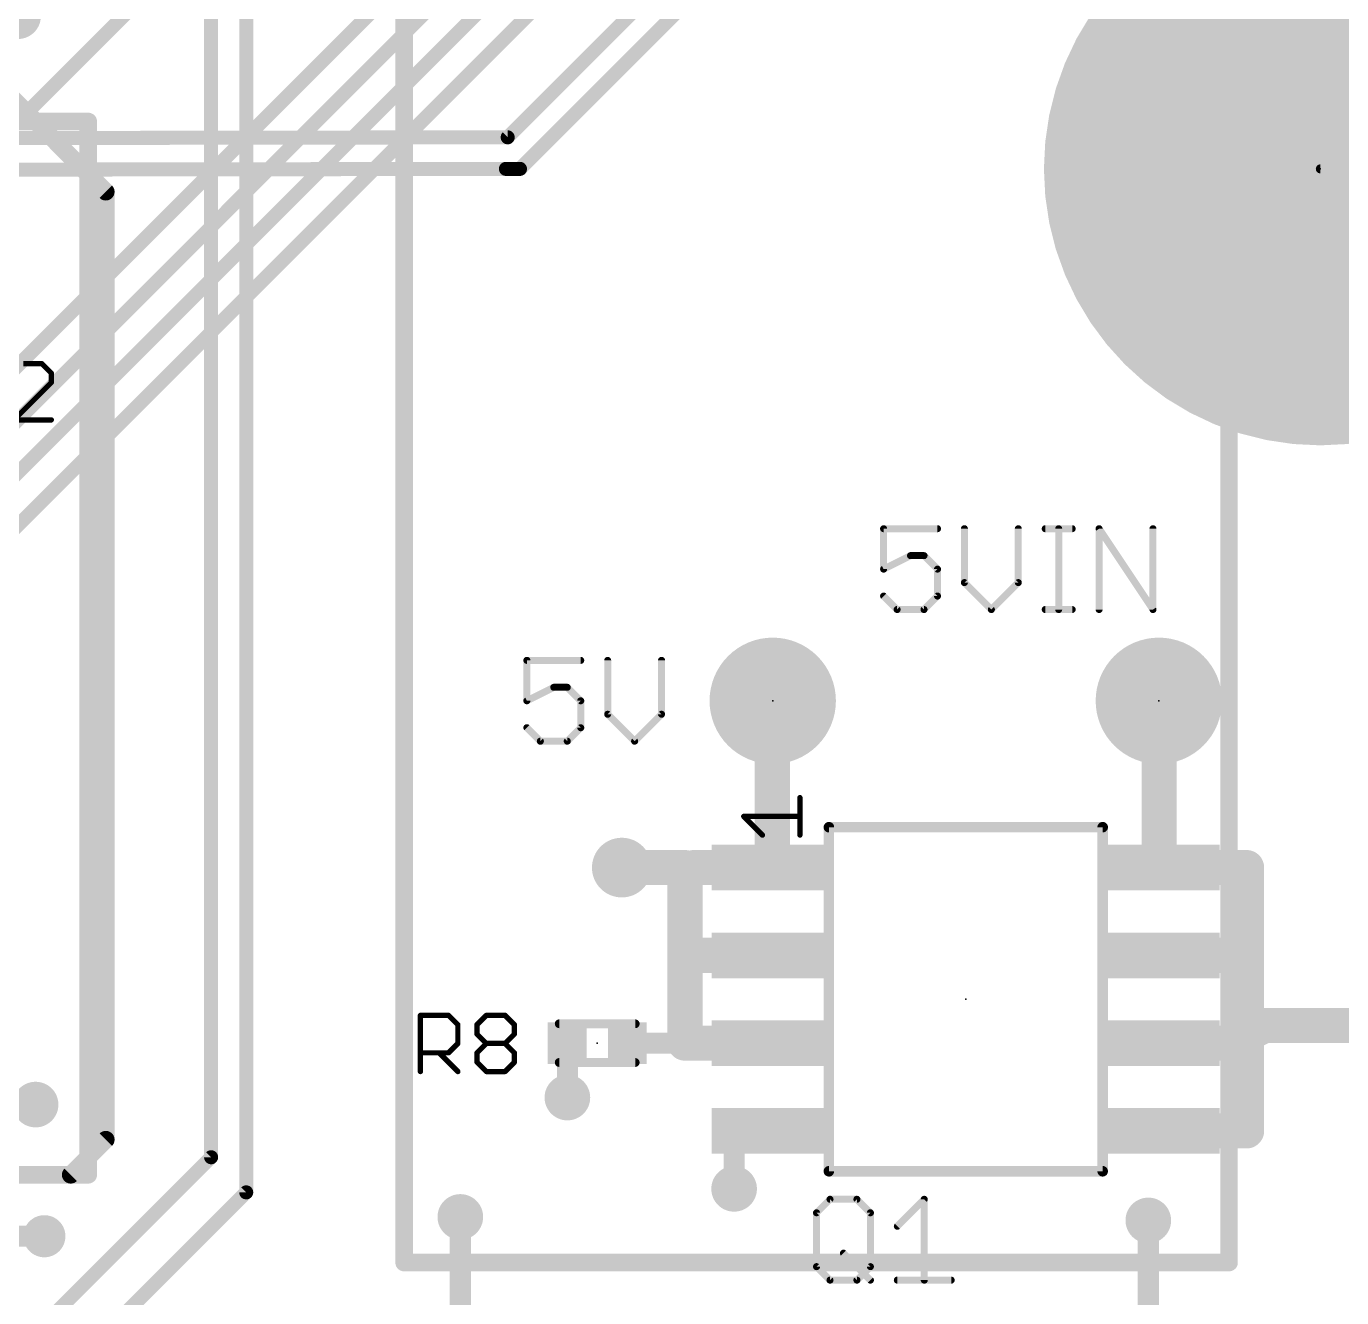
# Model space of a CAD drawing. Extents: x -18 to 144, y -21 to 125.
# Drawn here: x 67.68 to 86.72, y 65.53 to 83.93 of the extents above; entities that cross this region are included whole.
import ezdxf

# ---------------------------------------------------------------- set-up
doc = ezdxf.new("R2010")
doc.units = 0
for name, color, linetype in [('1', 22, 'CONTINUOUS'), ('114', 4, 'CONTINUOUS'), ('15', 23, 'CONTINUOUS'), ('16', 132, 'CONTINUOUS'), ('17', 1, 'CONTINUOUS'), ('18', 110, 'CONTINUOUS'), ('21', 253, 'CONTINUOUS'), ('23', 53, 'CONTINUOUS'), ('25', 253, 'CONTINUOUS'), ('27', 252, 'CONTINUOUS')]:
    doc.layers.add(name, color=color, linetype=linetype)

# ---------------------------------------------------------------- blocks, each defined once
blk = doc.blocks.new('ROUNDP')
at = {"const_width": 0.5}
blk.add_lwpolyline([(0, -0.25, 1), (0, 0.25, 1), (0, -0.25)], format="xyb", dxfattribs=at)
blk = doc.blocks.new('RECT')
blk.add_solid([(-0.5, -0.5), (0.5, -0.5), (-0.5, 0.5), (0.5, 0.5)])
blk = doc.blocks.new('ROUNDV')
at = {"const_width": 0.5}
blk.add_lwpolyline([(0, -0.25, 1), (0, 0.25, 1), (0, -0.25)], format="xyb", dxfattribs=at)

msp = doc.modelspace()

# ---------------------------------------------------------------- linework, layer by layer
at = {"layer": '1'}
for points, const_width in [([(74.6506, 82.3214), (82.9818, 90.6526)], 0.2032), ([(74.8284, 81.8642), (82.804, 89.8398)], 0.2032), ([(74.6506, 82.3214), (57.6834, 82.296)], 0.2032), ([(86.4108, 81.8642), (92.6162, 81.8642)], 0.762), ([(74.6252, 81.8642), (57.2008, 81.8388)], 0.2032), ([(74.6252, 81.8642), (74.8284, 81.8642)], 0.2032), ([(78.48, 73.914), (78.486, 74.168)], 0.254), ([(84.08, 71.755), (84.08, 74.168)], 0.508), ([(84.08, 74.168), (84.074, 74.168)], 0.254), ([(78.48, 71.755), (78.48, 73.914)], 0.508), ([(77.216, 71.755), (76.3016, 71.755)], 0.508), ([(77.216, 71.755), (77.216, 71.628)], 0.508), ([(77.343, 71.755), (77.216, 71.628)], 0.4064), ([(78.48, 71.755), (77.343, 71.755)], 0.508), ([(84.08, 71.755), (85.344, 71.755)], 0.508), ([(85.344, 71.755), (85.344, 70.485)], 0.508), ([(77.216, 71.628), (77.216, 70.485)], 0.508), ([(78.48, 70.485), (77.216, 70.485)], 0.508), ([(77.216, 70.485), (77.216, 69.215)], 0.508), ([(84.08, 70.485), (85.344, 70.485)], 0.508), ([(85.344, 70.485), (85.344, 69.342)], 0.508), ([(85.344, 69.342), (85.598, 69.469)], 0.508), ([(85.598, 69.469), (88.2142, 69.469)], 0.508), ([(85.344, 69.342), (85.344, 69.215)], 0.508), ([(75.511, 69.215), (75.5174, 69.1102)], 0.3048), ([(76.381, 69.215), (77.216, 69.215)], 0.3048), ([(77.216, 69.215), (78.48, 69.215)], 0.508), ([(84.08, 69.215), (85.344, 69.215)], 0.508), ([(85.344, 69.215), (85.344, 67.945)], 0.508), ([(75.5174, 69.1102), (75.5142, 68.4276)], 0.3048), ([(85.344, 67.945), (84.08, 67.945)], 0.508), ([(78.48, 67.818), (77.9272, 67.818)], 0.3048), ([(77.9272, 67.818), (77.9272, 67.1068)], 0.3048), ([(78.48, 67.945), (78.48, 67.818)], 0.254), ([(83.9216, 64.1096), (83.9216, 66.6496)], 0.3048)]:
    msp.add_lwpolyline(points, dxfattribs=dict(at, const_width=const_width))
for points, const_width in [([(74.6147, 82.3573, 1), (74.6865, 82.2855)], 0.1016), ([(74.6507, 82.2706, 1), (74.6505, 82.3722)], 0.1016), ([(86.4108, 82.0547, 1), (86.4108, 81.6737)], 0.381), ([(74.6252, 81.915, 1), (74.6252, 81.8134)], 0.1016), ([(74.6253, 81.8134, 1), (74.6251, 81.915)], 0.1016), ([(74.7925, 81.9001, 1), (74.8643, 81.8283)], 0.1016), ([(74.8284, 81.8134, 1), (74.8284, 81.915)], 0.1016), ([(78.5495, 74.1665, 1), (78.4225, 74.1695)], 0.127), ([(84.207, 74.168, 1), (83.953, 74.168)], 0.254), ([(84.074, 74.2315, 1), (84.074, 74.1045)], 0.127), ([(84.08, 74.1045, 1), (84.08, 74.2315)], 0.127), ([(78.607, 73.914, 1), (78.353, 73.914)], 0.254), ([(78.4165, 73.9155, 1), (78.5435, 73.9125)], 0.127), ([(76.3016, 71.882, 1), (76.3016, 71.628)], 0.254), ([(77.343, 71.755, 1), (77.089, 71.755)], 0.254), ([(77.216, 71.628, 1), (77.216, 71.882)], 0.254), ([(77.343, 71.882, 1), (77.343, 71.628)], 0.254), ([(77.4148, 71.6832, 1), (77.2712, 71.8268)], 0.2032), ([(78.48, 71.628, 1), (78.48, 71.882)], 0.254), ([(84.08, 71.882, 1), (84.08, 71.628)], 0.254), ([(85.471, 71.755, 1), (85.217, 71.755)], 0.254), ([(85.344, 71.628, 1), (85.344, 71.882)], 0.254), ([(77.343, 71.628, 1), (77.089, 71.628)], 0.254), ([(77.1442, 71.6998, 1), (77.2878, 71.5562)], 0.2032), ([(78.353, 71.755, 1), (78.607, 71.755)], 0.254), ([(83.953, 71.755, 1), (84.207, 71.755)], 0.254), ([(77.089, 71.628, 1), (77.343, 71.628)], 0.254), ([(77.216, 70.612, 1), (77.216, 70.358)], 0.254), ([(77.343, 70.485, 1), (77.089, 70.485)], 0.254), ([(78.48, 70.358, 1), (78.48, 70.612)], 0.254), ([(84.08, 70.612, 1), (84.08, 70.358)], 0.254), ([(85.471, 70.485, 1), (85.217, 70.485)], 0.254), ([(85.344, 70.358, 1), (85.344, 70.612)], 0.254), ([(77.089, 70.485, 1), (77.343, 70.485)], 0.254), ([(85.217, 70.485, 1), (85.471, 70.485)], 0.254), ([(85.598, 69.596, 1), (85.598, 69.342)], 0.254), ([(85.6548, 69.3554, 1), (85.5412, 69.5826)], 0.254), ([(85.471, 69.342, 1), (85.217, 69.342)], 0.254), ([(85.2872, 69.4556, 1), (85.4008, 69.2284)], 0.254), ([(75.5871, 69.2196, 1), (75.4349, 69.2104)], 0.1524), ([(76.381, 69.2912, 1), (76.381, 69.1388)], 0.1524), ([(77.216, 69.342, 1), (77.216, 69.088)], 0.254), ([(77.089, 69.215, 1), (77.343, 69.215)], 0.254), ([(77.216, 69.1388, 1), (77.216, 69.2912)], 0.1524), ([(78.48, 69.088, 1), (78.48, 69.342)], 0.254), ([(84.08, 69.342, 1), (84.08, 69.088)], 0.254), ([(85.217, 69.342, 1), (85.471, 69.342)], 0.254), ([(85.471, 69.215, 1), (85.217, 69.215)], 0.254), ([(85.217, 69.215, 1), (85.471, 69.215)], 0.254), ([(85.344, 69.088, 1), (85.344, 69.342)], 0.254), ([(75.5936, 69.1098, 1), (75.4412, 69.1106)], 0.1524), ([(75.4413, 69.1056, 1), (75.5935, 69.1148)], 0.1524), ([(75.438, 68.428, 1), (75.5904, 68.4272)], 0.1524), ([(84.08, 68.072, 1), (84.08, 67.818)], 0.254), ([(85.344, 67.818, 1), (85.344, 68.072)], 0.254), ([(77.9272, 67.8942, 1), (77.9272, 67.7418)], 0.1524), ([(78.0034, 67.818, 1), (77.851, 67.818)], 0.1524), ([(78.5435, 67.945, 1), (78.4165, 67.945)], 0.127), ([(78.48, 67.7418, 1), (78.48, 67.8942)], 0.1524), ([(85.217, 67.945, 1), (85.471, 67.945)], 0.254), ([(78.4165, 67.818, 1), (78.5435, 67.818)], 0.127), ([(77.851, 67.1068, 1), (78.0034, 67.1068)], 0.1524), ([(83.9978, 66.6496, 1), (83.8454, 66.6496)], 0.1524)]:
    msp.add_lwpolyline(points, format="xyb", dxfattribs=dict(at, const_width=const_width))
at = {"layer": '114', "const_width": 0.13}
msp.add_lwpolyline([(86.4108, 81.8642), (136.57, 81.8642)], dxfattribs=at)
at = {"layer": '114', "const_width": 0.065}
msp.add_lwpolyline([(86.4108, 81.8967, 1), (86.4108, 81.8317)], format="xyb", dxfattribs=at)
at = {"layer": '15'}
for points, const_width in [([(85.09, 66.04), (85.09, 94.488)], 0.254), ([(70.866, 87.4776), (70.866, 67.056)], 0.2032), ([(73.152, 86.868), (73.152, 66.04)], 0.254), ([(70.358, 86.6648), (70.358, 67.564)], 0.2032), ([(66.294, 84.074), (68.834, 81.534)], 0.254), ([(38.608, 82.55), (68.58, 82.55)], 0.254), ([(68.58, 82.55), (68.58, 67.31)], 0.254), ([(68.834, 67.818), (68.834, 81.534)], 0.254), ([(68.326, 67.31), (68.834, 67.818)], 0.254), ([(67.818, 65.024), (70.358, 67.564)], 0.2032), ([(62.484, 67.31), (68.326, 67.31)], 0.254), ([(68.58, 67.31), (66.04, 67.31)], 0.254), ([(68.834, 65.024), (70.866, 67.056)], 0.2032), ([(73.152, 66.04), (85.09, 66.04)], 0.254)]:
    msp.add_lwpolyline(points, dxfattribs=dict(at, const_width=const_width))
for points, const_width in [([(68.6435, 82.55, 1), (68.5165, 82.55)], 0.127), ([(68.58, 82.4865, 1), (68.58, 82.6135)], 0.127), ([(68.8975, 81.534, 1), (68.7705, 81.534)], 0.127), ([(68.7891, 81.4891, 1), (68.8789, 81.5789)], 0.127), ([(68.7705, 67.818, 1), (68.8975, 67.818)], 0.127), ([(68.8789, 67.7731, 1), (68.7891, 67.8629)], 0.127), ([(70.3072, 67.564, 1), (70.4088, 67.564)], 0.1016), ([(70.3939, 67.5281, 1), (70.3221, 67.5999)], 0.1016), ([(68.2811, 67.3549, 1), (68.3709, 67.2651)], 0.127), ([(68.326, 67.2465, 1), (68.326, 67.3735)], 0.127), ([(68.58, 67.2465, 1), (68.58, 67.3735)], 0.127), ([(68.5165, 67.31, 1), (68.6435, 67.31)], 0.127), ([(70.8152, 67.056, 1), (70.9168, 67.056)], 0.1016), ([(70.9019, 67.0201, 1), (70.8301, 67.0919)], 0.1016), ([(73.152, 66.1035, 1), (73.152, 65.9765)], 0.127), ([(73.0885, 66.04, 1), (73.2155, 66.04)], 0.127), ([(85.0265, 66.04, 1), (85.1535, 66.04)], 0.127), ([(85.09, 65.9765, 1), (85.09, 66.1035)], 0.127)]:
    msp.add_lwpolyline(points, format="xyb", dxfattribs=dict(at, const_width=const_width))
at = {"layer": '16'}
for points, const_width in [([(62.738, 77.724), (74.422, 89.408)], 0.2032), ([(66.4464, 77.9018), (77.6986, 89.154)], 0.2032), ([(66.294, 76.962), (78.232, 88.9)], 0.2032), ([(65.6336, 75.5396), (78.74, 88.646)], 0.2032), ([(65.4812, 74.6252), (79.3496, 88.4936)], 0.2032), ([(63.754, 68.326), (67.818, 68.326)], 0.254), ([(73.9648, 63.754), (73.9648, 66.7004)], 0.3048), ([(64.77, 66.421), (67.945, 66.421)], 0.3048)]:
    msp.add_lwpolyline(points, dxfattribs=dict(at, const_width=const_width))
for points, const_width in [([(67.818, 68.2625, 1), (67.818, 68.3895)], 0.127), ([(74.041, 66.7004, 1), (73.8886, 66.7004)], 0.1524), ([(67.945, 66.3448, 1), (67.945, 66.4972)], 0.1524)]:
    msp.add_lwpolyline(points, format="xyb", dxfattribs=dict(at, const_width=const_width))
at = {"layer": '21'}
for points, const_width in [([(80.8706, 76.6582), (80.091, 76.6582)], 0.1016), ([(80.091, 76.6582), (80.091, 76.0735)], 0.1016), ([(81.2604, 76.6582), (81.2604, 75.8786)], 0.1016), ([(82.04, 75.8786), (82.04, 76.6582)], 0.1016), ([(82.4298, 76.6582), (82.8196, 76.6582)], 0.1016), ([(82.6247, 75.4888), (82.6247, 76.6582)], 0.1016), ([(83.2094, 75.4888), (83.2094, 76.6582)], 0.1016), ([(83.2094, 76.6582), (83.989, 75.4888)], 0.1016), ([(83.989, 75.4888), (83.989, 76.6582)], 0.1016), ([(80.091, 76.0735), (80.4808, 76.2684)], 0.1016), ([(80.4808, 76.2684), (80.6757, 76.2684)], 0.1016), ([(80.6757, 76.2684), (80.8706, 76.0735)], 0.1016), ([(80.8706, 76.0735), (80.8706, 75.6837)], 0.1016), ([(81.2604, 75.8786), (81.6502, 75.4888)], 0.1016), ([(81.6502, 75.4888), (82.04, 75.8786)], 0.1016), ([(80.2859, 75.4888), (80.091, 75.6837)], 0.1016), ([(80.8706, 75.6837), (80.6757, 75.4888)], 0.1016), ([(80.6757, 75.4888), (80.2859, 75.4888)], 0.1016), ([(82.4298, 75.4888), (82.8196, 75.4888)], 0.1016), ([(75.7076, 74.7532), (74.928, 74.7532)], 0.1016), ([(74.928, 74.7532), (74.928, 74.1685)], 0.1016), ([(76.0974, 74.7532), (76.0974, 73.9736)], 0.1016), ([(76.877, 73.9736), (76.877, 74.7532)], 0.1016), ([(74.928, 74.1685), (75.3178, 74.3634)], 0.1016), ([(75.3178, 74.3634), (75.5127, 74.3634)], 0.1016), ([(75.5127, 74.3634), (75.7076, 74.1685)], 0.1016), ([(75.7076, 74.1685), (75.7076, 73.7787)], 0.1016), ([(76.0974, 73.9736), (76.4872, 73.5838)], 0.1016), ([(76.4872, 73.5838), (76.877, 73.9736)], 0.1016), ([(75.1229, 73.5838), (74.928, 73.7787)], 0.1016), ([(75.7076, 73.7787), (75.5127, 73.5838)], 0.1016), ([(75.5127, 73.5838), (75.1229, 73.5838)], 0.1016), ([(78.8797, 72.2249), (78.8797, 72.7672)], 0.0762), ([(78.3374, 72.2249), (78.0662, 72.4961)], 0.0762), ([(78.0662, 72.4961), (78.8797, 72.4961)], 0.0762), ([(83.2612, 72.3392), (79.2988, 72.3392)], 0.1524), ([(79.2988, 72.3392), (79.2988, 67.3608)], 0.1524), ([(83.2612, 67.3608), (83.2612, 72.3392)], 0.1524), ([(76.496, 69.495), (75.396, 69.495)], 0.127), ([(76.496, 68.935), (75.396, 68.935)], 0.127), ([(79.2988, 67.3608), (83.2612, 67.3608)], 0.1524)]:
    msp.add_lwpolyline(points, dxfattribs=dict(at, const_width=const_width))
for points, const_width in [([(80.091, 76.6836, 1), (80.091, 76.6328)], 0.0508), ([(80.1164, 76.6582, 1), (80.0656, 76.6582)], 0.0508), ([(80.8706, 76.6328, 1), (80.8706, 76.6836)], 0.0508), ([(81.2858, 76.6582, 1), (81.235, 76.6582)], 0.0508), ([(82.0654, 76.6582, 1), (82.0146, 76.6582)], 0.0508), ([(82.4298, 76.6836, 1), (82.4298, 76.6328)], 0.0508), ([(82.6501, 76.6582, 1), (82.5993, 76.6582)], 0.0508), ([(82.8196, 76.6328, 1), (82.8196, 76.6836)], 0.0508), ([(83.2348, 76.6582, 1), (83.184, 76.6582)], 0.0508), ([(83.2305, 76.6723, 1), (83.1883, 76.6441)], 0.0508), ([(84.0144, 76.6582, 1), (83.9636, 76.6582)], 0.0508), ([(80.4808, 76.2938, 1), (80.4808, 76.243)], 0.0508), ([(80.4922, 76.2457, 1), (80.4694, 76.2911)], 0.0508), ([(80.6937, 76.2864, 1), (80.6577, 76.2504)], 0.0508), ([(80.6757, 76.243, 1), (80.6757, 76.2938)], 0.0508), ([(80.0796, 76.0962, 1), (80.1024, 76.0508)], 0.0508), ([(80.0656, 76.0735, 1), (80.1164, 76.0735)], 0.0508), ([(80.896, 76.0735, 1), (80.8452, 76.0735)], 0.0508), ([(80.8526, 76.0555, 1), (80.8886, 76.0915)], 0.0508), ([(81.2784, 75.8966, 1), (81.2424, 75.8606)], 0.0508), ([(81.235, 75.8786, 1), (81.2858, 75.8786)], 0.0508), ([(82.0146, 75.8786, 1), (82.0654, 75.8786)], 0.0508), ([(82.058, 75.8606, 1), (82.022, 75.8966)], 0.0508), ([(80.109, 75.7017, 1), (80.073, 75.6657)], 0.0508), ([(80.8452, 75.6837, 1), (80.896, 75.6837)], 0.0508), ([(80.8886, 75.6657, 1), (80.8526, 75.7017)], 0.0508), ([(80.2859, 75.5142, 1), (80.2859, 75.4634)], 0.0508), ([(80.2679, 75.4708, 1), (80.3039, 75.5068)], 0.0508), ([(80.6577, 75.5068, 1), (80.6937, 75.4708)], 0.0508), ([(80.6757, 75.4634, 1), (80.6757, 75.5142)], 0.0508), ([(81.6322, 75.5068, 1), (81.6682, 75.4708)], 0.0508), ([(81.6322, 75.4708, 1), (81.6682, 75.5068)], 0.0508), ([(82.4298, 75.5142, 1), (82.4298, 75.4634)], 0.0508), ([(82.5993, 75.4888, 1), (82.6501, 75.4888)], 0.0508), ([(82.8196, 75.4634, 1), (82.8196, 75.5142)], 0.0508), ([(83.184, 75.4888, 1), (83.2348, 75.4888)], 0.0508), ([(83.9636, 75.4888, 1), (84.0144, 75.4888)], 0.0508), ([(83.9679, 75.4747, 1), (84.0101, 75.5029)], 0.0508), ([(74.928, 74.7786, 1), (74.928, 74.7278)], 0.0508), ([(74.9534, 74.7532, 1), (74.9026, 74.7532)], 0.0508), ([(75.7076, 74.7278, 1), (75.7076, 74.7786)], 0.0508), ([(76.1228, 74.7532, 1), (76.072, 74.7532)], 0.0508), ([(76.9024, 74.7532, 1), (76.8516, 74.7532)], 0.0508), ([(75.3178, 74.3888, 1), (75.3178, 74.338)], 0.0508), ([(75.3292, 74.3407, 1), (75.3064, 74.3861)], 0.0508), ([(75.5307, 74.3814, 1), (75.4947, 74.3454)], 0.0508), ([(75.5127, 74.338, 1), (75.5127, 74.3888)], 0.0508), ([(74.9166, 74.1912, 1), (74.9394, 74.1458)], 0.0508), ([(74.9026, 74.1685, 1), (74.9534, 74.1685)], 0.0508), ([(75.733, 74.1685, 1), (75.6822, 74.1685)], 0.0508), ([(75.6896, 74.1505, 1), (75.7256, 74.1865)], 0.0508), ([(76.1154, 73.9916, 1), (76.0794, 73.9556)], 0.0508), ([(76.072, 73.9736, 1), (76.1228, 73.9736)], 0.0508), ([(76.8516, 73.9736, 1), (76.9024, 73.9736)], 0.0508), ([(76.895, 73.9556, 1), (76.859, 73.9916)], 0.0508), ([(74.946, 73.7967, 1), (74.91, 73.7607)], 0.0508), ([(75.6822, 73.7787, 1), (75.733, 73.7787)], 0.0508), ([(75.7256, 73.7607, 1), (75.6896, 73.7967)], 0.0508), ([(75.1229, 73.6092, 1), (75.1229, 73.5584)], 0.0508), ([(75.1049, 73.5658, 1), (75.1409, 73.6018)], 0.0508), ([(75.4947, 73.6018, 1), (75.5307, 73.5658)], 0.0508), ([(75.5127, 73.5584, 1), (75.5127, 73.6092)], 0.0508), ([(76.4692, 73.6018, 1), (76.5052, 73.5658)], 0.0508), ([(76.4692, 73.5658, 1), (76.5052, 73.6018)], 0.0508), ([(78.8987, 72.7672, 1), (78.8607, 72.7672)], 0.0381), ([(78.0797, 72.5095, 1), (78.0527, 72.4826)], 0.0381), ([(78.0662, 72.5151, 1), (78.0662, 72.477)], 0.0381), ([(78.8797, 72.477, 1), (78.8797, 72.5151)], 0.0381), ([(79.2988, 72.3773, 1), (79.2988, 72.3011)], 0.0762), ([(79.3369, 72.3392, 1), (79.2607, 72.3392)], 0.0762), ([(83.2993, 72.3392, 1), (83.2231, 72.3392)], 0.0762), ([(83.2612, 72.3011, 1), (83.2612, 72.3773)], 0.0762), ([(78.3239, 72.2114, 1), (78.3508, 72.2384)], 0.0381), ([(78.8607, 72.2249, 1), (78.8987, 72.2249)], 0.0381), ([(75.396, 69.5268, 1), (75.396, 69.4633)], 0.0635), ([(76.496, 69.4633, 1), (76.496, 69.5268)], 0.0635), ([(75.396, 68.9668, 1), (75.396, 68.9032)], 0.0635), ([(76.496, 68.9032, 1), (76.496, 68.9668)], 0.0635), ([(79.2988, 67.3989, 1), (79.2988, 67.3227)], 0.0762), ([(79.2607, 67.3608, 1), (79.3369, 67.3608)], 0.0762), ([(83.2231, 67.3608, 1), (83.2993, 67.3608)], 0.0762), ([(83.2612, 67.3227, 1), (83.2612, 67.3989)], 0.0762)]:
    msp.add_lwpolyline(points, format="xyb", dxfattribs=dict(at, const_width=const_width))
at = {"layer": '23'}
for p in [(86.4108, 81.8642), (78.486, 74.168), (84.074, 74.168), (81.28, 69.85), (75.946, 69.215)]:
    msp.add_point(p, dxfattribs=at)
at = {"layer": '25', "const_width": 0.0762}
for points in [[(67.9101, 79.0455), (67.639, 79.0455)], [(68.0457, 78.9099), (67.9101, 79.0455)], [(67.5034, 78.232), (68.0457, 78.7743)], [(68.0457, 78.7743), (68.0457, 78.9099)], [(68.0457, 78.232), (67.5034, 78.232)], [(73.3869, 68.8036), (73.3869, 69.6171)], [(73.3869, 69.6171), (73.7937, 69.6171)], [(73.7937, 69.6171), (73.9293, 69.4815)], [(73.9293, 69.4815), (73.9293, 69.2103)], [(74.2055, 69.4815), (74.3411, 69.6171)], [(74.2055, 69.3459), (74.2055, 69.4815)], [(74.3411, 69.6171), (74.6123, 69.6171)], [(74.6123, 69.6171), (74.7478, 69.4815)], [(74.7478, 69.4815), (74.7478, 69.3459)], [(74.3411, 69.2103), (74.2055, 69.3459)], [(74.7478, 69.3459), (74.6123, 69.2103)], [(73.7937, 69.0748), (73.3869, 69.0748)], [(73.6581, 69.0748), (73.9293, 68.8036)], [(73.9293, 69.2103), (73.7937, 69.0748)], [(74.2055, 69.0748), (74.3411, 69.2103)], [(74.2055, 68.9392), (74.2055, 69.0748)], [(74.3411, 69.2103), (74.6123, 69.2103)], [(74.6123, 69.2103), (74.7478, 69.0748)], [(74.7478, 69.0748), (74.7478, 68.9392)], [(74.3411, 68.8036), (74.2055, 68.9392)], [(74.7478, 68.9392), (74.6123, 68.8036)], [(74.6123, 68.8036), (74.3411, 68.8036)]]:
    msp.add_lwpolyline(points, dxfattribs=at)
at = {"layer": '25', "const_width": 0.0381}
for points in [[(67.9236, 79.059, 1), (67.8967, 79.032)], [(67.9101, 79.0264, 1), (67.9101, 79.0645)], [(68.0648, 78.9099, 1), (68.0267, 78.9099)], [(68.0322, 78.8964, 1), (68.0592, 78.9234)], [(68.0592, 78.7609, 1), (68.0322, 78.7878)], [(68.0267, 78.7743, 1), (68.0648, 78.7743)], [(68.0457, 78.213, 1), (68.0457, 78.251)], [(73.3869, 69.6361, 1), (73.3869, 69.598)], [(73.406, 69.6171, 1), (73.3679, 69.6171)], [(73.8072, 69.6306, 1), (73.7802, 69.6036)], [(73.7937, 69.598, 1), (73.7937, 69.6361)], [(73.9483, 69.4815, 1), (73.9102, 69.4815)], [(73.9158, 69.468, 1), (73.9427, 69.495)], [(74.1921, 69.495, 1), (74.219, 69.468)], [(74.2246, 69.4815, 1), (74.1865, 69.4815)], [(74.3411, 69.6361, 1), (74.3411, 69.598)], [(74.3546, 69.6036, 1), (74.3276, 69.6306)], [(74.6257, 69.6306, 1), (74.5988, 69.6036)], [(74.6123, 69.598, 1), (74.6123, 69.6361)], [(74.7669, 69.4815, 1), (74.7288, 69.4815)], [(74.7344, 69.468, 1), (74.7613, 69.495)], [(74.219, 69.3594, 1), (74.1921, 69.3325)], [(74.1865, 69.3459, 1), (74.2246, 69.3459)], [(74.7288, 69.3459, 1), (74.7669, 69.3459)], [(74.7613, 69.3325, 1), (74.7344, 69.3594)], [(73.3869, 69.0938, 1), (73.3869, 69.0557)], [(73.6716, 69.0882, 1), (73.6446, 69.0613)], [(73.7802, 69.0882, 1), (73.8072, 69.0613)], [(73.7937, 69.0557, 1), (73.7937, 69.0938)], [(73.9102, 69.2103, 1), (73.9483, 69.2103)], [(73.9427, 69.1969, 1), (73.9158, 69.2238)], [(74.2246, 69.0748, 1), (74.1865, 69.0748)], [(74.1921, 69.0882, 1), (74.219, 69.0613)], [(74.3411, 69.2294, 1), (74.3411, 69.1913)], [(74.3546, 69.1969, 1), (74.3276, 69.2238)], [(74.3276, 69.1969, 1), (74.3546, 69.2238)], [(74.6257, 69.2238, 1), (74.5988, 69.1969)], [(74.5988, 69.2238, 1), (74.6257, 69.1969)], [(74.6123, 69.1913, 1), (74.6123, 69.2294)], [(74.7669, 69.0748, 1), (74.7288, 69.0748)], [(74.7344, 69.0613, 1), (74.7613, 69.0882)], [(74.219, 68.9527, 1), (74.1921, 68.9257)], [(74.1865, 68.9392, 1), (74.2246, 68.9392)], [(74.7288, 68.9392, 1), (74.7669, 68.9392)], [(74.7613, 68.9257, 1), (74.7344, 68.9527)], [(73.3679, 68.8036, 1), (73.406, 68.8036)], [(73.9158, 68.7901, 1), (73.9427, 68.8171)], [(74.3411, 68.8226, 1), (74.3411, 68.7846)], [(74.3276, 68.7901, 1), (74.3546, 68.8171)], [(74.5988, 68.8171, 1), (74.6257, 68.7901)], [(74.6123, 68.7846, 1), (74.6123, 68.8226)]]:
    msp.add_lwpolyline(points, format="xyb", dxfattribs=at)
at = {"layer": '27', "const_width": 0.1016}
for points in [[(79.12, 66.7605), (79.3149, 66.9554)], [(79.3149, 66.9554), (79.7047, 66.9554)], [(79.7047, 66.9554), (79.8996, 66.7605)], [(80.2894, 66.5656), (80.6792, 66.9554)], [(80.6792, 66.9554), (80.6792, 65.786)], [(79.12, 65.9809), (79.12, 66.7605)], [(79.8996, 66.7605), (79.8996, 65.9809)], [(79.5098, 66.1758), (79.8996, 65.786)], [(79.3149, 65.786), (79.12, 65.9809)], [(79.8996, 65.9809), (79.7047, 65.786)], [(79.7047, 65.786), (79.3149, 65.786)], [(80.2894, 65.786), (81.069, 65.786)]]:
    msp.add_lwpolyline(points, dxfattribs=at)
at = {"layer": '27', "const_width": 0.0508}
for points in [[(79.3149, 66.9808, 1), (79.3149, 66.93)], [(79.3329, 66.9374, 1), (79.2969, 66.9734)], [(79.7227, 66.9734, 1), (79.6867, 66.9374)], [(79.7047, 66.93, 1), (79.7047, 66.9808)], [(80.7046, 66.9554, 1), (80.6538, 66.9554)], [(80.6972, 66.9374, 1), (80.6612, 66.9734)], [(79.102, 66.7785, 1), (79.138, 66.7425)], [(79.1454, 66.7605, 1), (79.0946, 66.7605)], [(79.925, 66.7605, 1), (79.8742, 66.7605)], [(79.8816, 66.7425, 1), (79.9176, 66.7785)], [(80.2714, 66.5836, 1), (80.3074, 66.5476)], [(79.5278, 66.1938, 1), (79.4918, 66.1578)], [(79.138, 65.9989, 1), (79.102, 65.9629)], [(79.0946, 65.9809, 1), (79.1454, 65.9809)], [(79.8742, 65.9809, 1), (79.925, 65.9809)], [(79.9176, 65.9629, 1), (79.8816, 65.9989)], [(79.3149, 65.8114, 1), (79.3149, 65.7606)], [(79.2969, 65.768, 1), (79.3329, 65.804)], [(79.6867, 65.804, 1), (79.7227, 65.768)], [(79.7047, 65.7606, 1), (79.7047, 65.8114)], [(79.8816, 65.768, 1), (79.9176, 65.804)], [(80.2894, 65.8114, 1), (80.2894, 65.7606)], [(80.6538, 65.786, 1), (80.7046, 65.786)], [(81.069, 65.7606, 1), (81.069, 65.8114)]]:
    msp.add_lwpolyline(points, format="xyb", dxfattribs=at)

# ---------------------------------------------------------------- block references
at = {"layer": '1'}
for p, xscale, yscale in [((78.48, 71.755), 1.7526, 0.6604), ((84.08, 71.755), 1.7526, 0.6604), ((78.48, 70.485), 1.7526, 0.6604), ((84.08, 70.485), 1.7526, 0.6604), ((75.511, 69.215), 0.56, 0.6), ((76.381, 69.215), 0.56, 0.6), ((78.48, 69.215), 1.7526, 0.6604), ((84.08, 69.215), 1.7526, 0.6604), ((78.48, 67.945), 1.7526, 0.6604), ((84.08, 67.945), 1.7526, 0.6604)]:
    msp.add_blockref('RECT', p, dxfattribs=dict(at, xscale=xscale, yscale=yscale))
at = {"layer": '17'}
for p, xscale, yscale in [((86.4108, 81.8642), 8, 8), ((86.4108, 81.8642), 8, 8), ((86.4108, 81.8642), 5.516, 5.516), ((86.4108, 81.8642), 5.516, 5.516), ((78.486, 74.168), 1.8288, 1.8288), ((78.486, 74.168), 1.8288, 1.8288), ((84.074, 74.168), 1.8288, 1.8288), ((84.074, 74.168), 1.8288, 1.8288), ((78.486, 74.168), 1.6002, 1.6002), ((78.486, 74.168), 1.6002, 1.6002), ((84.074, 74.168), 1.6002, 1.6002), ((84.074, 74.168), 1.6002, 1.6002)]:
    msp.add_blockref('ROUNDP', p, dxfattribs=dict(at, xscale=xscale, yscale=yscale))
at = {"layer": '18'}
for p, xscale, yscale in [((67.564, 84.074), 0.6604, 0.6604), ((67.564, 84.074), 0.6604, 0.6604), ((76.3016, 71.755), 0.8636, 0.8636), ((76.3016, 71.755), 0.8636, 0.8636), ((75.5142, 68.4276), 0.6604, 0.6604), ((75.5142, 68.4276), 0.6604, 0.6604), ((67.818, 68.326), 0.6604, 0.6604), ((67.818, 68.326), 0.6604, 0.6604), ((77.9272, 67.1068), 0.6604, 0.6604), ((77.9272, 67.1068), 0.6604, 0.6604), ((73.9648, 66.7004), 0.6604, 0.6604), ((73.9648, 66.7004), 0.6604, 0.6604), ((83.9216, 66.6496), 0.6604, 0.6604), ((83.9216, 66.6496), 0.6604, 0.6604), ((67.945, 66.421), 0.6096, 0.6096), ((67.945, 66.421), 0.6096, 0.6096)]:
    msp.add_blockref('ROUNDV', p, dxfattribs=dict(at, xscale=xscale, yscale=yscale))

doc.saveas('drawing.dxf')
